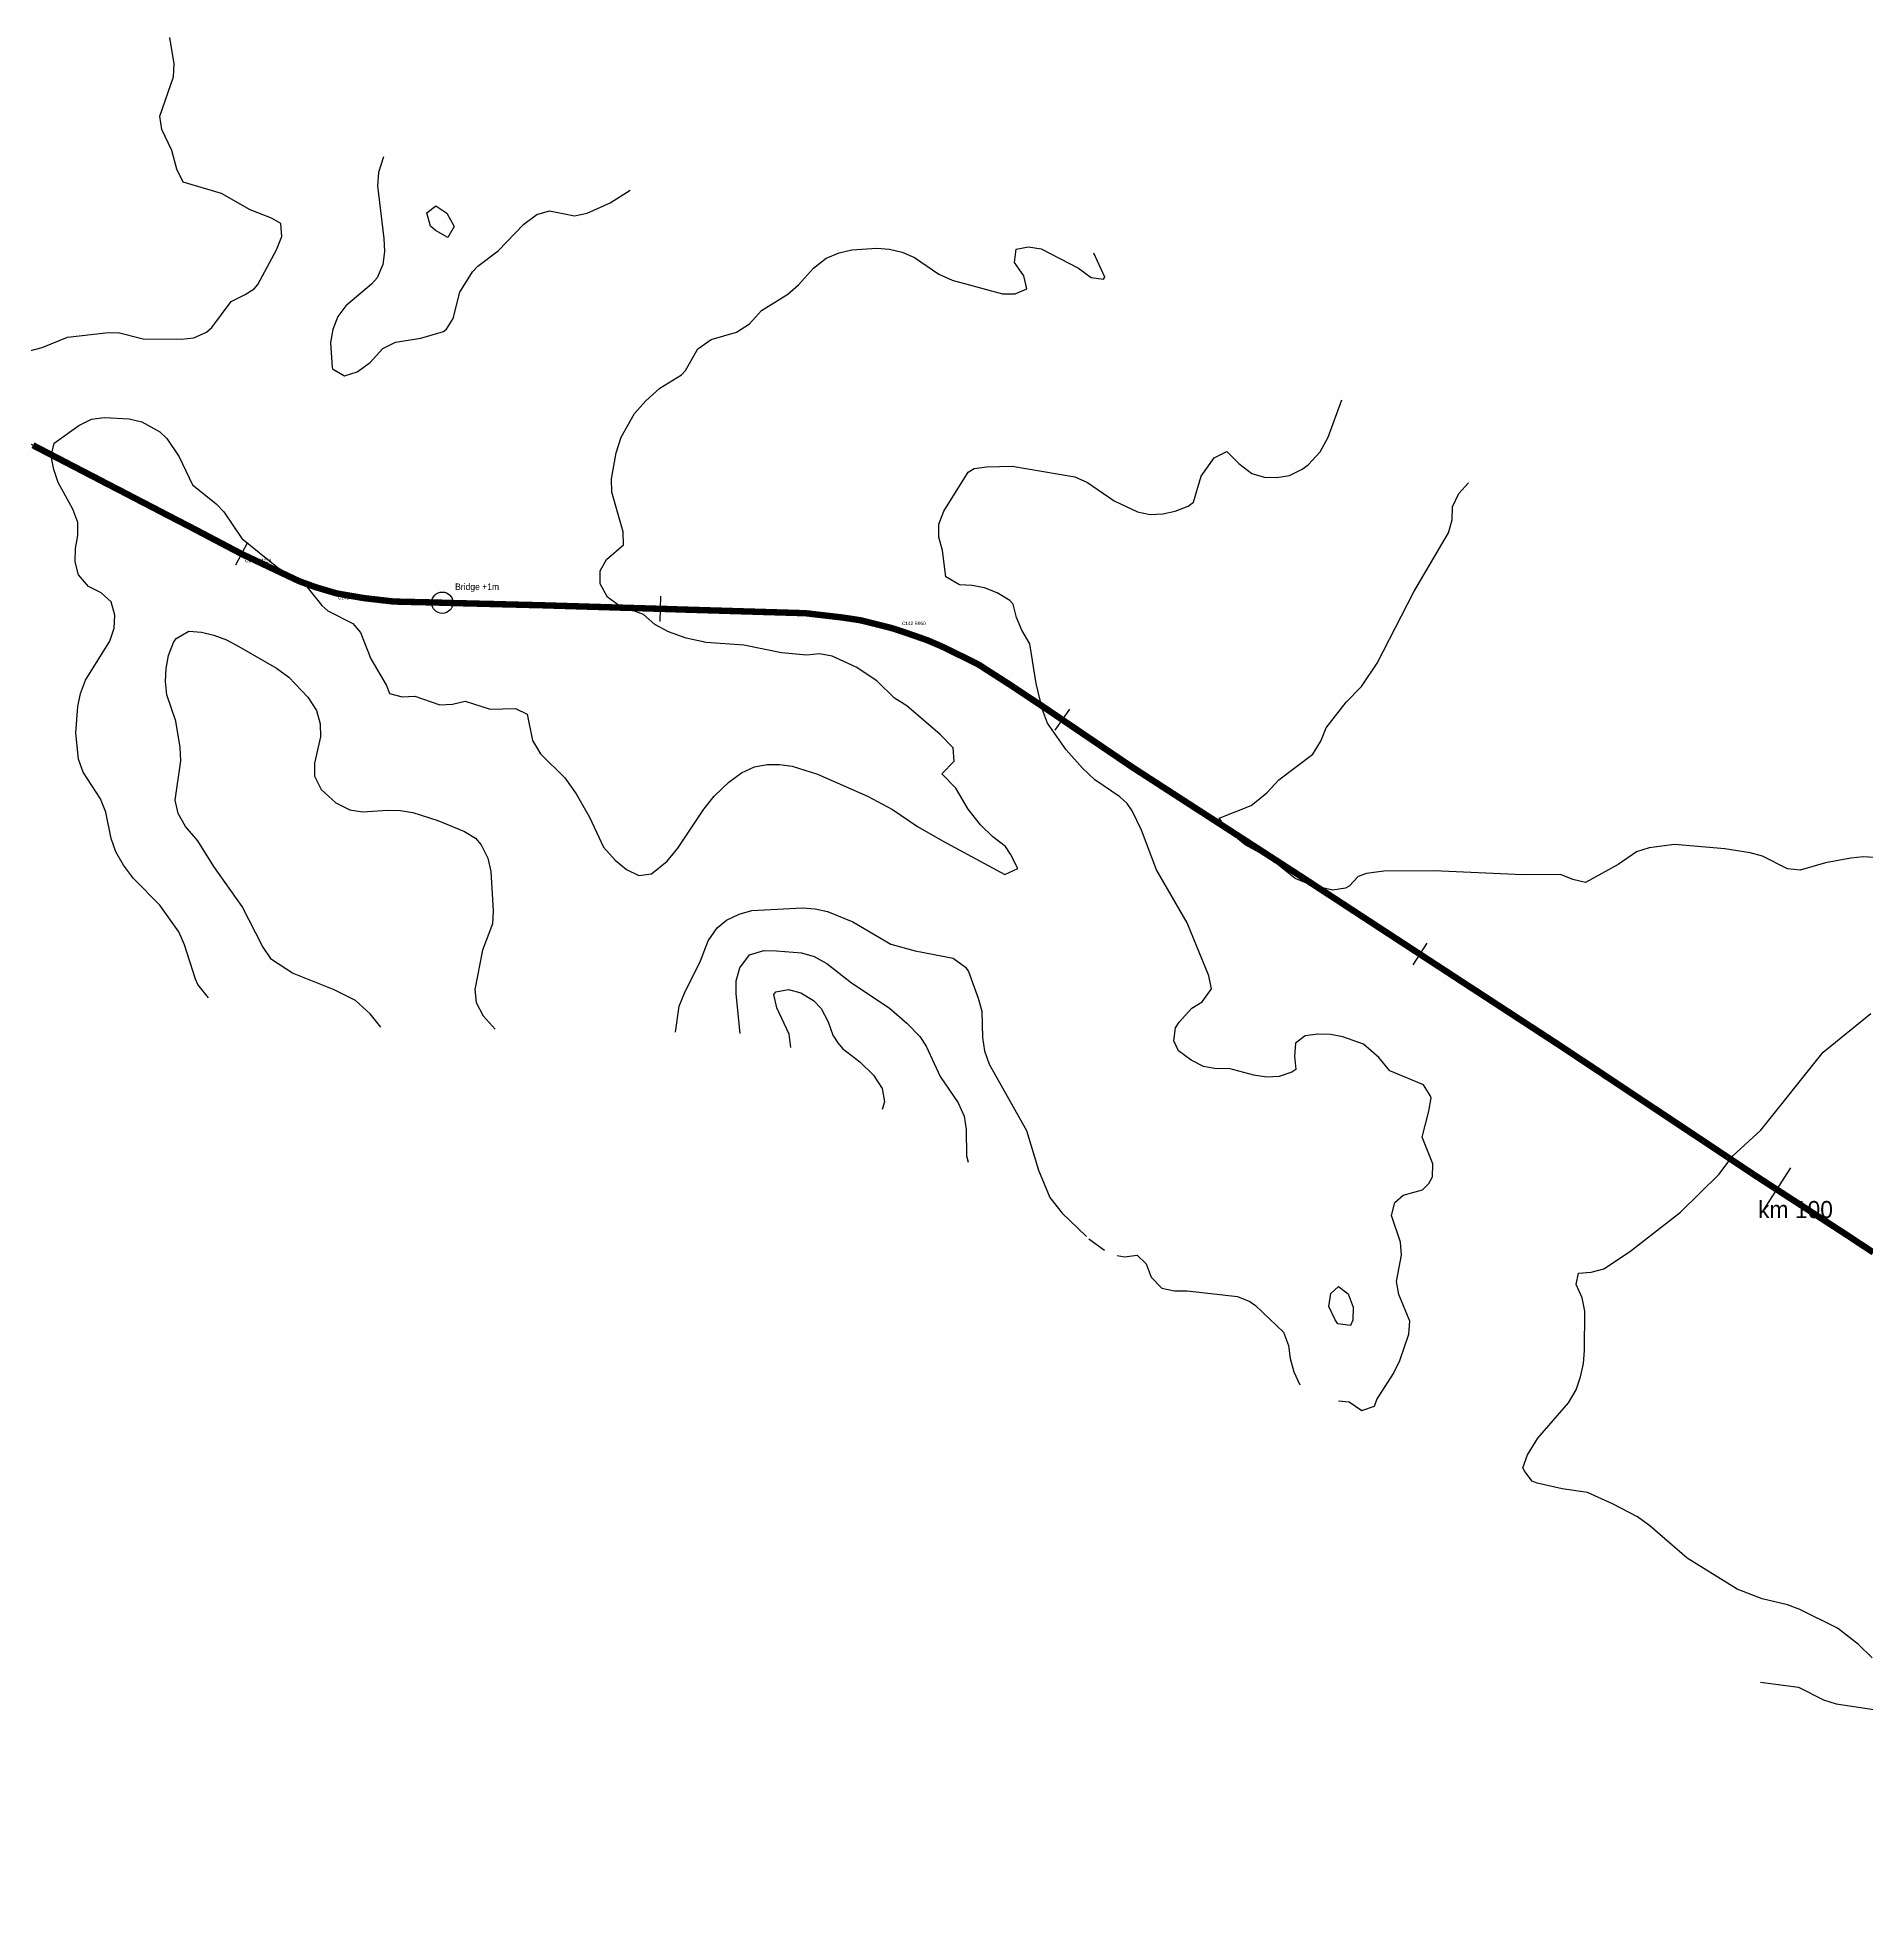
# Model space of a CAD drawing. Header units: metres. Extents: x 697254 to 930473, y 8023396 to 8227001.
# Drawn here: x 850401 to 854685, y 8074311 to 8078696 of the extents above; entities that cross this region are included whole.
import ezdxf

# ---------------------------------------------------------------- set-up
doc = ezdxf.new("R2010")
doc.units = ezdxf.units.M
for name, color, linetype in [('ALIGNMENT_FITTED', 4, 'Continuous'), ('CENTRELINE', 7, 'Continuous'), ('CHAINAGE', 7, 'Continuous'), ('CONTOUR_10M', 33, 'Continuous'), ('CONTOUR_INDEX_50M', 34, 'Continuous'), ('CURVE_LABELS', 4, 'Continuous'), ('GRADE_0-4', 3, 'Continuous'), ('GRADE_4-6', 2, 'Continuous'), ('PROFILE_FLAGS', 6, 'Continuous')]:
    doc.layers.add(name, color=color, linetype=linetype)

msp = doc.modelspace()

# ---------------------------------------------------------------- linework, layer by layer
at = {"layer": 'ALIGNMENT_FITTED'}
for p, q in [((850824.8, 8077516.2), (850174.5, 8077853.8)), ((850971.6, 8077443.5), (850962.6, 8077447.8)), ((852163, 8077349.9), (851251.8, 8077376.2)), ((857043.4, 8074311.4), (852657.2, 8077194.3))]:
    msp.add_line(p, q, dxfattribs=at)
for centre, radius, start, end in [((852773.1, 8081268.6), 4228.1, -117.4386, -115.3537), ((851272, 8078077.4), 701.5, -115.3537, -91.6523), ((852135.6, 8076400.7), 949.6, 56.6847, 88.3477)]:
    msp.add_arc(centre, radius, start, end, dxfattribs=at)
at = {"layer": 'CENTRELINE'}
msp.add_polyline3d([(854692.1, 8075857.5, 1219.2), (854683.8, 8075863, 1218.7), (854675.4, 8075868.5, 1218.2), (854667, 8075874, 1217.9), (854658.7, 8075879.5, 1217.8), (854650.3, 8075885.1, 1217.7), (854641.9, 8075890.6, 1217.5), (854633.6, 8075896.1, 1217.2), (854625.2, 8075901.5, 1217.1), (854616.8, 8075907, 1217.2), (854608.4, 8075912.4, 1217.5), (854600, 8075917.9, 1217.7), (854591.6, 8075923.3, 1217.3), (854583.2, 8075928.8, 1216.7), (854574.8, 8075934.2, 1216.2), (854566.4, 8075939.7, 1215.8), (854558, 8075945.1, 1215.7), (854549.6, 8075950.6, 1215.9), (854541.2, 8075956, 1215.5), (854532.8, 8075961.5, 1214.8), (854524.4, 8075966.9, 1214.2), (854516, 8075972.4, 1213.8), (854507.6, 8075977.8, 1213.5), (854499.2, 8075983.3, 1213.3), (854490.8, 8075988.7, 1213), (854482.4, 8075994.2, 1212.8), (854474, 8075999.6, 1212.6), (854465.6, 8076005.1, 1212.4), (854457.2, 8076010.5, 1212.3), (854448.8, 8076016, 1212.4), (854440.4, 8076021.4, 1212.5), (854432, 8076026.9, 1212.5), (854423.6, 8076032.3, 1212.2), (854415.3, 8076037.9, 1211.9), (854407, 8076043.4, 1211.8), (854398.6, 8076049, 1211.8), (854390.3, 8076054.5, 1211.1), (854382, 8076060, 1210.5), (854373.6, 8076065.6, 1209.9), (854365.3, 8076071.1, 1209.7), (854357, 8076076.7, 1209.6), (854348.6, 8076082.2, 1209.6), (854340.3, 8076087.8, 1209.6), (854332, 8076093.3, 1209.5), (854323.6, 8076098.9, 1209.4), (854315.3, 8076104.4, 1209.3), (854306.9, 8076110, 1209.2), (854298.6, 8076115.5, 1208.5), (854290.3, 8076121.1, 1208), (854281.9, 8076126.6, 1207.6), (854273.6, 8076132.1, 1207.4), (854265.3, 8076137.7, 1207.2), (854256.9, 8076143.2, 1207), (854248.6, 8076148.8, 1207), (854240.3, 8076154.3, 1206.9), (854231.9, 8076159.9, 1206.7), (854223.6, 8076165.4, 1206.3), (854215.3, 8076171, 1206.3), (854206.9, 8076176.5, 1206.2), (854198.6, 8076182.1, 1206.1), (854190.3, 8076187.6, 1205.8), (854181.9, 8076193.1, 1205.5), (854173.6, 8076198.7, 1205.2), (854165.2, 8076204.2, 1204.9), (854156.9, 8076209.8, 1205.3), (854148.6, 8076215.3, 1205.4), (854140.2, 8076220.9, 1205.3), (854131.9, 8076226.4, 1205.2), (854123.6, 8076232, 1205), (854115.2, 8076237.5, 1204.7), (854106.9, 8076243, 1204.6), (854098.5, 8076248.6, 1204.5), (854090.2, 8076254.1, 1204.3), (854081.9, 8076259.7, 1204), (854073.5, 8076265.2, 1203.7), (854065.2, 8076270.8, 1203.6), (854056.9, 8076276.3, 1203.7), (854048.5, 8076281.8, 1203.6), (854040.2, 8076287.4, 1203.3), (854031.9, 8076292.9, 1203.1), (854023.5, 8076298.5, 1203), (854015.2, 8076304, 1202.9), (854006.8, 8076309.6, 1202.7), (853998.5, 8076315.1, 1202.6), (853990.2, 8076320.6, 1202.4), (853981.8, 8076326.2, 1202.5), (853973.5, 8076331.7, 1202.5), (853965.2, 8076337.3, 1202.7), (853956.8, 8076342.7, 1203), (853948.4, 8076348.2, 1203.3), (853940, 8076353.7, 1203.6), (853931.6, 8076359.1, 1203.8), (853923.2, 8076364.6, 1203.9), (853914.8, 8076370.1, 1203.9), (853906.5, 8076375.6, 1203.8), (853898.1, 8076381, 1203.8), (853889.7, 8076386.5, 1203.8), (853881.3, 8076392, 1203.5), (853872.9, 8076397.4, 1203.4), (853864.5, 8076402.9, 1203.7), (853856.1, 8076408.4, 1204), (853847.8, 8076413.8, 1204.2), (853839.4, 8076419.3, 1204.2), (853831, 8076424.8, 1204.2), (853822.6, 8076430.2, 1204.2), (853814.2, 8076435.7, 1204.2), (853805.8, 8076441.2, 1204.6), (853797.4, 8076446.7, 1204.9), (853789.1, 8076452.1, 1205.1), (853780.7, 8076457.6, 1205.3), (853772.3, 8076463.1, 1205.6), (853763.9, 8076468.5, 1205.7), (853755.5, 8076474, 1205.6), (853747.1, 8076479.5, 1205.9), (853738.7, 8076484.9, 1206.3), (853730.4, 8076490.4, 1206.8), (853722, 8076495.9, 1206.8), (853713.6, 8076501.3, 1206.6), (853705.2, 8076506.8, 1206.5), (853696.8, 8076512.3, 1206.3), (853688.4, 8076517.8, 1206.4), (853680.1, 8076523.2, 1206.6), (853671.7, 8076528.7, 1206.9), (853663.3, 8076534.2, 1207.1), (853654.9, 8076539.6, 1207.3), (853646.5, 8076545.1, 1207.4), (853638.1, 8076550.6, 1207.5), (853629.7, 8076556.1, 1207.3), (853621.4, 8076561.5, 1207.1), (853613, 8076567, 1207.1), (853604.6, 8076572.5, 1207.2), (853596.2, 8076578, 1207.3), (853587.8, 8076583.4, 1207.4), (853579.5, 8076588.9, 1207.5), (853571.1, 8076594.4, 1207.6), (853562.7, 8076599.9, 1207.7), (853554.3, 8076605.4, 1207.8), (853545.9, 8076610.8, 1207.9), (853537.6, 8076616.3, 1208), (853529.2, 8076621.8, 1208.1), (853520.8, 8076627.3, 1208.3), (853512.4, 8076632.7, 1208.4), (853504, 8076638.2, 1208.3), (853495.7, 8076643.7, 1208.2), (853487.3, 8076649.2, 1208.2), (853478.9, 8076654.6, 1208.5), (853470.5, 8076660.1, 1208.8), (853462.1, 8076665.6, 1209.1), (853453.8, 8076671.1, 1209.4), (853445.4, 8076676.6, 1209.7), (853437, 8076682, 1210.1), (853428.6, 8076687.5, 1210.2), (853420.2, 8076693, 1210.1), (853411.9, 8076698.5, 1210), (853403.5, 8076703.9, 1209.9), (853395.1, 8076709.4, 1210), (853386.7, 8076714.9, 1210.1), (853378.3, 8076720.4, 1210.5), (853370, 8076725.8, 1210.8), (853361.6, 8076731.3, 1211), (853353.2, 8076736.8, 1211.1), (853344.8, 8076742.3, 1211), (853336.4, 8076747.7, 1210.7), (853328, 8076753.1, 1210.4), (853319.6, 8076758.6, 1210.1), (853311.2, 8076764, 1210.1), (853302.8, 8076769.5, 1210.1), (853294.4, 8076774.9, 1210.1), (853286, 8076780.3, 1210.2), (853277.6, 8076785.8, 1210.3), (853269.2, 8076791.2, 1210.3), (853260.8, 8076796.7, 1210.2), (853252.4, 8076802.1, 1210.4), (853243.9, 8076807.5, 1210.6), (853235.5, 8076813, 1210.8), (853227.1, 8076818.4, 1210.8), (853218.7, 8076823.8, 1210.7), (853210.3, 8076829.3, 1210.6), (853201.9, 8076834.7, 1210.3), (853193.5, 8076840.2, 1210.4), (853185.1, 8076845.6, 1210.5), (853176.7, 8076851, 1210.4), (853168.3, 8076856.5, 1210.3), (853159.9, 8076861.9, 1210.5), (853151.5, 8076867.4, 1210.9), (853143.1, 8076872.8, 1211.1), (853134.7, 8076878.2, 1210.7), (853126.3, 8076883.7, 1210.3), (853117.9, 8076889.1, 1209.8), (853109.5, 8076894.5, 1209.2), (853101.1, 8076900, 1208.7), (853092.6, 8076905.4, 1208.1), (853084.2, 8076910.9, 1207.6), (853075.8, 8076916.3, 1206.6), (853067.4, 8076921.7, 1205.6), (853059, 8076927.2, 1204.9), (853050.6, 8076932.6, 1204.4), (853042.2, 8076938.1, 1203.9), (853033.8, 8076943.5, 1203.6), (853025.4, 8076948.9, 1203.3), (853017, 8076954.4, 1203.2), (853008.6, 8076959.8, 1203), (853000.2, 8076965.2, 1202.9), (852991.8, 8076970.7, 1202.8), (852983.4, 8076976.1, 1202.7), (852975, 8076981.6, 1202.6), (852966.6, 8076987, 1202.4), (852958.2, 8076992.6, 1202.7), (852950, 8076998.2, 1203), (852941.7, 8077003.8, 1203.3), (852933.4, 8077009.4, 1203.5), (852925.1, 8077015, 1203.6), (852916.8, 8077020.7, 1203.7), (852908.5, 8077026.3, 1203.8), (852900.2, 8077031.9, 1203.4), (852892, 8077037.5, 1203), (852883.7, 8077043.1, 1202.6), (852875.4, 8077048.8, 1202.3), (852867.1, 8077054.4, 1202.2), (852858.8, 8077060, 1202.2), (852850.5, 8077065.6, 1202.1), (852842.3, 8077071.3, 1201.8), (852834, 8077076.9, 1201.6), (852825.7, 8077082.5, 1201.3), (852817.4, 8077088.1, 1201.1), (852809.1, 8077093.7, 1201.1), (852800.8, 8077099.4, 1201.2), (852792.6, 8077105, 1201.1), (852784.3, 8077110.6, 1201), (852776, 8077116.2, 1200.9), (852767.7, 8077121.9, 1200.9), (852759.4, 8077127.4, 1200.5), (852751, 8077133, 1200), (852742.7, 8077138.5, 1199.7), (852734.4, 8077144.1, 1199.5), (852726, 8077149.6, 1199.4), (852717.7, 8077155.1, 1199.3), (852709.4, 8077160.7, 1199.1), (852701, 8077166.2, 1198.8), (852692.7, 8077171.8, 1198.5), (852684.4, 8077177.3, 1198.2), (852676, 8077182.8, 1198.1), (852667.5, 8077188.2, 1197.9), (852659.1, 8077193.6, 1197.8), (852650.7, 8077199, 1197.7), (852642.3, 8077204.4, 1197.7), (852633.8, 8077209.8, 1197.9), (852625.4, 8077215.2, 1198.3), (852617, 8077220.6, 1198.4), (852608.6, 8077226.1, 1198), (852599.9, 8077231.1, 1197.5), (852591, 8077235.5, 1197.1), (852582, 8077239.9, 1196.7), (852573, 8077244.3, 1196.3), (852564, 8077248.7, 1195.8), (852555, 8077253.1, 1195.5), (852546, 8077257.6, 1195.7), (852537, 8077262, 1196), (852528, 8077266.4, 1196.3), (852519, 8077270.7, 1196.4), (852509.8, 8077274.7, 1196.7), (852500.6, 8077278.6, 1197.1), (852491.4, 8077282.6, 1197.1), (852482.2, 8077286.3, 1196.7), (852472.7, 8077289.6, 1196.3), (852463.3, 8077292.9, 1195.9), (852453.8, 8077296.2, 1195.7), (852444.3, 8077299.5, 1195.5), (852434.9, 8077302.8, 1195.5), (852425.4, 8077306, 1195.5), (852415.9, 8077309.1, 1195.5), (852406.3, 8077312.2, 1195.5), (852396.7, 8077315, 1195.3), (852387, 8077317.4, 1195.1), (852377.3, 8077319.8, 1195.2), (852367.6, 8077322.2, 1195.6), (852357.9, 8077324.7, 1195.9), (852348.2, 8077327.1, 1196), (852338.5, 8077329.5, 1196), (852328.7, 8077331.9, 1195.9), (852318.9, 8077333.5, 1195.6), (852309, 8077335, 1194.9), (852299.1, 8077336.5, 1194.3), (852289.2, 8077337.9, 1193.7), (852279.2, 8077339.3, 1193.4), (852269.3, 8077340.4, 1193), (852259.4, 8077341.6, 1192.8), (852249.4, 8077342.7, 1192.9), (852239.5, 8077343.9, 1192.9), (852229.5, 8077345, 1192.9), (852219.6, 8077346.2, 1192.6), (852209.6, 8077347.4, 1192.4), (852199.7, 8077348.5, 1192.3), (852189.7, 8077348.8, 1192.4), (852179.7, 8077349.1, 1192.5), (852169.7, 8077349.4, 1192.6), (852159.7, 8077349.7, 1192.6), (852149.6, 8077350, 1192.7), (852139.6, 8077350.3, 1192.7), (852129.6, 8077350.6, 1192.8), (852119.6, 8077350.9, 1192.9), (852109.6, 8077351.2, 1192.7), (852099.6, 8077351.5, 1192.4), (852089.6, 8077351.8, 1192.2), (852079.6, 8077352.1, 1192.3), (852069.6, 8077352.4, 1192.6), (852059.6, 8077352.7, 1192.9), (852049.6, 8077353, 1193.1), (852039.6, 8077353.3, 1193.4), (852029.6, 8077353.6, 1193.6), (852019.6, 8077353.9, 1193.8), (852009.6, 8077354.2, 1194.1), (851999.5, 8077354.5, 1194.3), (851989.5, 8077354.8, 1193.9), (851979.5, 8077355.1, 1193.4), (851969.5, 8077355.4, 1192.9), (851959.5, 8077355.7, 1192.5), (851949.5, 8077356, 1192.2), (851939.5, 8077356.3, 1191.8), (851929.5, 8077356.6, 1191.7), (851919.5, 8077356.9, 1191.7), (851909.5, 8077357.2, 1191.6), (851899.5, 8077357.5, 1191.8), (851889.5, 8077357.9, 1192), (851879.5, 8077358.2, 1192.2), (851869.5, 8077358.5, 1192), (851859.5, 8077358.8, 1191.9), (851849.4, 8077359.1, 1191.8), (851839.4, 8077359.4, 1191.2), (851829.4, 8077359.7, 1190.7), (851819.4, 8077360, 1190.3), (851809.4, 8077360.3, 1190.4), (851799.4, 8077360.6, 1190.5), (851789.4, 8077360.9, 1190.6), (851779.4, 8077361.2, 1190.3), (851769.4, 8077361.5, 1190.1), (851759.4, 8077361.8, 1189.8), (851749.4, 8077362.1, 1189.4), (851739.4, 8077362.4, 1189.1), (851729.4, 8077362.7, 1188.8), (851719.4, 8077363, 1188.6), (851709.4, 8077363.3, 1188.5), (851699.3, 8077363.6, 1188.2), (851689.3, 8077363.9, 1187.6), (851679.3, 8077364.2, 1187.1), (851669.3, 8077364.5, 1186.7), (851659.3, 8077364.8, 1186.6), (851649.3, 8077365.1, 1186.5), (851639.3, 8077365.4, 1186.4), (851629.3, 8077365.7, 1186.3), (851619.3, 8077366, 1186.2), (851609.3, 8077366.3, 1186.2), (851599.3, 8077366.6, 1186.3), (851589.3, 8077366.9, 1186.4), (851579.3, 8077367.2, 1186.3), (851569.3, 8077367.4, 1186), (851559.2, 8077367.7, 1185.7), (851549.2, 8077367.9, 1185.6), (851539.2, 8077368.2, 1185.7), (851529.2, 8077368.4, 1185.7), (851519.2, 8077368.7, 1185.8), (851509.2, 8077368.9, 1185.7), (851499.2, 8077369.2, 1185.7), (851489.2, 8077369.4, 1185.5), (851479.2, 8077369.7, 1185.2), (851469.2, 8077370, 1184.8), (851459.2, 8077370.2, 1184.5), (851449.2, 8077370.5, 1184.2), (851439.2, 8077370.7, 1183.9), (851429.1, 8077371, 1183.8), (851419.1, 8077371.2, 1183.8), (851409.1, 8077371.5, 1183.9), (851399.1, 8077371.7, 1184.1), (851389.1, 8077372, 1184), (851379.1, 8077372.2, 1184), (851369.1, 8077372.5, 1183.9), (851359.1, 8077372.8, 1183.9), (851349.1, 8077373.1, 1183.8), (851339.1, 8077373.4, 1183.8), (851329.1, 8077373.6, 1183.7), (851319.1, 8077373.9, 1183.7), (851309, 8077374.1, 1183.6), (851299, 8077374.3, 1184.3), (851289, 8077374.6, 1185.1), (851279, 8077374.8, 1185.5), (851269, 8077375, 1185.9), (851259, 8077375.3, 1186.3), (851249, 8077375.5, 1186), (851239, 8077375.8, 1185.7), (851229, 8077376.5, 1185.4), (851219.1, 8077377.7, 1185.7), (851209.1, 8077378.8, 1185.9), (851199.2, 8077380, 1186.1), (851189.2, 8077381.1, 1186.3), (851179.3, 8077382.3, 1186.4), (851169.3, 8077383.4, 1186.6), (851159.5, 8077384.9, 1187), (851149.6, 8077386.6, 1187.3), (851139.7, 8077388.3, 1187.5), (851129.8, 8077390, 1187.5), (851120, 8077391.7, 1187.5), (851110.1, 8077393.4, 1187.5), (851100.3, 8077395.3, 1187.6), (851090.7, 8077398.2, 1187.9), (851081.1, 8077401, 1188.3), (851071.5, 8077403.8, 1188.7), (851061.9, 8077406.7, 1189.1), (851052.3, 8077409.5, 1189.5), (851042.9, 8077412.9, 1189.7), (851033.5, 8077416.4, 1189.9), (851024.1, 8077419.8, 1190.1), (851014.7, 8077423.3, 1190.2), (851005.6, 8077427.4, 1190.1), (850996.5, 8077431.7, 1190.1), (850987.5, 8077436, 1190), (850978.4, 8077440.3, 1190), (850969.4, 8077444.6, 1189.9), (850960.4, 8077448.8, 1190), (850951.3, 8077453.1, 1190.1), (850942.3, 8077457.4, 1190.2), (850933.2, 8077461.7, 1190.2), (850924.2, 8077466, 1190.5), (850915.1, 8077470.3, 1190.7), (850906.1, 8077474.6, 1190.9), (850897, 8077478.8, 1191), (850888, 8077483.1, 1191), (850878.9, 8077487.4, 1190.7), (850870.1, 8077492.1, 1190.4), (850861.2, 8077496.7, 1190.6), (850852.4, 8077501.4, 1190.9), (850843.5, 8077506.1, 1191.2), (850834.6, 8077510.7, 1191.4), (850825.8, 8077515.4, 1191.5), (850816.9, 8077520.1, 1191.3), (850808.1, 8077524.7, 1191.1), (850799.2, 8077529.4, 1191.5), (850790.4, 8077534.1, 1191.9), (850781.5, 8077538.7, 1192.2), (850772.6, 8077543.3, 1192.3), (850763.7, 8077548, 1192), (850754.8, 8077552.6, 1191.9), (850745.9, 8077557.2, 1192.1), (850737.1, 8077561.8, 1192.4), (850728.2, 8077566.4, 1192.5), (850719.3, 8077571, 1192.7), (850710.4, 8077575.6, 1193), (850701.5, 8077580.2, 1193.3), (850692.6, 8077584.8, 1193.4), (850683.7, 8077589.5, 1193.5), (850674.9, 8077594.1, 1193.8), (850666, 8077598.7, 1194.1), (850657.1, 8077603.3, 1194.3), (850648.2, 8077607.9, 1194.5), (850639.3, 8077612.5, 1194.6), (850630.4, 8077617.1, 1194.8), (850621.5, 8077621.7, 1194.8), (850612.7, 8077626.4, 1195), (850603.8, 8077631, 1195.2), (850594.9, 8077635.6, 1195.4), (850586, 8077640.2, 1195.6), (850577.1, 8077644.8, 1195.5), (850568.2, 8077649.4, 1195.3), (850559.3, 8077654, 1194.9), (850550.5, 8077658.6, 1194.7), (850541.6, 8077663.3, 1194.5), (850532.7, 8077667.9, 1194.3), (850523.8, 8077672.5, 1194.1), (850514.9, 8077677.1, 1193.7), (850506, 8077681.7, 1193.2), (850497.2, 8077686.3, 1192.6), (850488.3, 8077690.9, 1192.3), (850479.4, 8077695.5, 1192), (850470.5, 8077700.1, 1191.7), (850461.6, 8077704.8, 1191.3), (850452.7, 8077709.4, 1191), (850443.8, 8077714, 1190.7), (850435, 8077718.6, 1190.4), (850426.1, 8077723.2, 1190), (850417.2, 8077727.8, 1189.7), (850408.3, 8077732.4, 1189.3), (850399.4, 8077737, 1188.9)], dxfattribs=at)
at = {"layer": 'CHAINAGE'}
for p, q in [((850892.9, 8077514), (850865, 8077460.9)), ((851860.4, 8077388.7), (851858.5, 8077328.8)), ((852817.7, 8077124.2), (852784, 8077074.5)), ((853654.5, 8076575.7), (853621.7, 8076525.5)), ((854506.7, 8076050), (854441.4, 8075949.3))]:
    msp.add_line(p, q, dxfattribs=at)
at = {"layer": 'CONTOUR_10M'}
for points, elevation in [([(850352.6, 8077954.9), (850412, 8077970.4), (850471.6, 8077994.4), (850560.4, 8078005.2), (850590, 8078005.6), (850648.9, 8077990.7), (850737.5, 8077990.3), (850767.1, 8077993.2), (850796.9, 8078006.8), (850809.3, 8078017.5), (850854.4, 8078078.3), (850887.1, 8078094.4), (850908.4, 8078108.2), (850917.1, 8078117.7), (850960.6, 8078199.6), (850973.5, 8078230.2), (850971, 8078261), (850949.3, 8078273.5), (850899.2, 8078293), (850832.1, 8078330.9), (850742.2, 8078357.3), (850727.5, 8078388.3), (850715.6, 8078431.6), (850692.1, 8078481.3), (850687.7, 8078512.1), (850719.4, 8078603.9), (850720.9, 8078634.7), (850711.3, 8078696.4)], 1180), ([(851211.7, 8078417.2), (851200, 8078380.2), (851197.1, 8078349.4), (851212.4, 8078226.1), (851214, 8078195.2), (851210, 8078164.5), (851196.6, 8078134), (851183.1, 8078118.9), (851123.2, 8078068.5), (851104.1, 8078043.2), (851092.7, 8078012.6), (851087.6, 8077982), (851091.1, 8077923.9), (851092.1, 8077920.3), (851120.3, 8077904.4), (851150.1, 8077913.7), (851180, 8077935.7), (851210.1, 8077968.3), (851239.9, 8077982.9), (851299.2, 8077992.3), (851352.3, 8078008.2), (851358.7, 8078013.2), (851374.5, 8078038.6), (851389.9, 8078099.9), (851420.1, 8078148.1), (851432.3, 8078160.7), (851480.1, 8078196.8), (851540.3, 8078259.4), (851570.2, 8078282), (851600, 8078290.4), (851658.9, 8078279.1), (851688.5, 8078285.3), (851742.3, 8078309.3), (851789.3, 8078339.2)], 1180), ([(851312.9, 8078285.9), (851334.1, 8078302.1), (851359.4, 8078285.1), (851376.6, 8078254), (851362.4, 8078228.3), (851333.1, 8078244.2), (851321.6, 8078255), (851312.9, 8078285.9)], 1180), ([(850801.7, 8076447.8), (850776.6, 8076479), (850770.9, 8076491.5), (850745, 8076571.9), (850732, 8076602.9), (850687.5, 8076665.2), (850626.2, 8076727.8), (850602.3, 8076759), (850584.7, 8076790.1), (850573.3, 8076821.1), (850561.4, 8076882.9), (850548.9, 8076913.9), (850508.2, 8076976.1), (850497.4, 8077007.1), (850490.8, 8077068.8), (850495.7, 8077130.3), (850501.8, 8077160.9), (850513.4, 8077191.5), (850570.2, 8077282.9), (850580.8, 8077313.5), (850582, 8077344.2), (850573.7, 8077375.2), (850549.9, 8077396.3), (850520.6, 8077411.4), (850497.4, 8077438), (850489.3, 8077469), (850490.2, 8077499.7), (850495.8, 8077530.4), (850495.5, 8077561.2), (850483.9, 8077592.2), (850449.5, 8077654.3), (850439, 8077685.3), (850433.5, 8077716.2), (850440, 8077746.8), (850497.6, 8077788.1), (850527.4, 8077803), (850557, 8077806.9), (850616.1, 8077803.6), (850645.5, 8077796.4), (850687.7, 8077773.4), (850704, 8077757.3), (850732.8, 8077714.5), (850764.1, 8077648.9), (850819.6, 8077604.7), (850837.5, 8077586.1), (850879.7, 8077523.8), (850964.8, 8077454.5), (851023.3, 8077420.9), (851066.8, 8077366.7), (851081.3, 8077354.3), (851139.9, 8077324.8), (851157.7, 8077303.5), (851181.4, 8077241.6), (851218.4, 8077179.4), (851225.8, 8077160.9), (851255.2, 8077152.9), (851284.8, 8077154.1), (851343.5, 8077134), (851373.1, 8077135.9), (851402.8, 8077142.9), (851461.6, 8077123.7), (851520.8, 8077125.7), (851547.7, 8077112.1), (851560.1, 8077050.4), (851579.2, 8077019.2), (851636.2, 8076963.3), (851662.6, 8076925.5), (851693.7, 8076870.9), (851726.9, 8076801.2), (851753.8, 8076770), (851780.3, 8076748.9), (851809.6, 8076734.6), (851839.2, 8076738.6), (851875.6, 8076767.9), (851900.8, 8076798.2), (851961.9, 8076889.5), (851985.8, 8076919.9), (852020.3, 8076952.8), (852050.2, 8076975.1), (852080, 8076988.8), (852109.7, 8076994.6), (852139.2, 8076994.7), (852168.7, 8076990.3), (852227.5, 8076971.9), (852344.9, 8076920), (852403.4, 8076889.3), (852461.9, 8076848.9), (852520.4, 8076815.5), (852666.8, 8076736.7), (852696.6, 8076751), (852680.1, 8076784.7), (852668, 8076802.4), (852638.8, 8076824.9), (852609.7, 8076852.9), (852580.8, 8076889.4), (852552.1, 8076938.7), (852519, 8076972.2), (852547.9, 8077002.5), (852545.9, 8077033.3), (852515, 8077064.6), (852437.2, 8077131.9), (852408, 8077149.9), (852367, 8077190.3), (852318.3, 8077222), (852261.8, 8077248), (852232.4, 8077253.4), (852202.8, 8077250.4), (852143.7, 8077256), (852055.4, 8077274), (851966.8, 8077279.6), (851920.5, 8077290.4), (851878.6, 8077305.3), (851846.8, 8077322.4), (851820.1, 8077345.6), (851761.4, 8077367.3), (851736.1, 8077385.9), (851718.8, 8077417), (851718.8, 8077447.8), (851733.7, 8077474.2), (851773.6, 8077508.4), (851773, 8077539.2), (851746.1, 8077632), (851745.2, 8077662.8), (851756.4, 8077724.2), (851768.2, 8077760.7), (851799.5, 8077815.8), (851825.6, 8077846.1), (851858.8, 8077875), (851909.5, 8077906.2), (851918.7, 8077916.4), (851947.5, 8077967.1), (851979, 8077989), (852038.5, 8078006.2), (852068.4, 8078026.1), (852096.9, 8078056.9), (852158.2, 8078095.4), (852183.5, 8078117), (852218.4, 8078156.4), (852248.4, 8078179.4), (852278.2, 8078192.5), (852307.9, 8078199.5), (852367, 8078203), (852396.6, 8078200.7), (852426, 8078193.8), (852455.3, 8078180.9), (852512.3, 8078142.1), (852543.1, 8078128.3), (852660.8, 8078096), (852690.4, 8078096.5), (852717.7, 8078107.7), (852710.8, 8078138.6), (852689.4, 8078169.8), (852692.8, 8078200.5), (852721.8, 8078206.6), (852751.3, 8078201.9), (852839.2, 8078156.1), (852868.4, 8078134.6), (852897.9, 8078130.8), (852900.4, 8078135.4), (852875.1, 8078191.3)], 1190), ([(854736.7, 8076774.4), (854677.6, 8076777.9), (854648, 8076774.8), (854588.7, 8076764.3), (854529.3, 8076747), (854499.8, 8076750.2), (854441.2, 8076779.9), (854411.7, 8076787.3), (854352.8, 8076797.3), (854234.7, 8076807.1), (854175.5, 8076799), (854145.8, 8076790.1), (854102.7, 8076760.1), (854026.2, 8076717.9), (853996.8, 8076725.1), (853967.5, 8076736.6), (853878.8, 8076736), (853672, 8076745.6), (853553.8, 8076744.7), (853513.5, 8076739.5), (853494.4, 8076732.3), (853473, 8076709.4), (853464.4, 8076705), (853434.7, 8076700), (853386.5, 8076710.9), (853346.5, 8076727.3), (853288.2, 8076774), (853229.4, 8076806), (853191.1, 8076837.5), (853168.2, 8076868.6), (853243.3, 8076898.1), (853280.4, 8076928.3), (853308.6, 8076958.6), (853387.7, 8077018.7), (853406.8, 8077049.2), (853419, 8077079.8), (853465.6, 8077140.5), (853502.1, 8077176.9), (853538.6, 8077231.6), (853624.2, 8077398.2), (853705.6, 8077536.5), (853714.4, 8077567.2), (853714.6, 8077597.9), (853729.4, 8077628.5), (853752.1, 8077653.5)], 1210), ([(852047.1, 8076364.7), (852037.1, 8076457.3), (852037.6, 8076488), (852046, 8076518.7), (852068.9, 8076549.1), (852102.1, 8076558.7), (852131.7, 8076558), (852190.7, 8076553.6), (852220.1, 8076544.9), (852249.4, 8076528.4), (852307.7, 8076483.1), (852395.4, 8076424.9), (852437.3, 8076388.8), (852467.1, 8076357.5), (852482.5, 8076335.3), (852514.9, 8076264.3), (852557.4, 8076202), (852571.2, 8076171), (852575.9, 8076140.1), (852577, 8076078.5), (852580.9, 8076063.5)], 1210), ([(852165.6, 8076331.9), (852161.5, 8076362.8), (852132.9, 8076424.8), (852125.9, 8076455.7), (852130, 8076461.8), (852159.7, 8076467.6), (852189.1, 8076459.8), (852218.4, 8076441.6), (852236.1, 8076423), (852252.5, 8076392), (852263.6, 8076361), (852275.8, 8076342.8), (852286.7, 8076329.8), (852327.3, 8076298.3), (852358.9, 8076267), (852379.4, 8076235.9), (852384.4, 8076205), (852379.1, 8076187)], 1220), ([(854697.5, 8074902.8), (854665.9, 8074934.1), (854616.6, 8074972.1), (854528.7, 8075016.2), (854499.3, 8075026.9), (854440.5, 8075041), (854381.7, 8075064), (854264.8, 8075136.2), (854177.4, 8075211.8), (854148.2, 8075233.3), (854089.6, 8075263.4), (854031, 8075290.4), (853972, 8075298.5), (853913.1, 8075311.8), (853901.5, 8075316.8), (853884.1, 8075339.2), (853880, 8075347.9), (853890.3, 8075378.6), (853915, 8075417.4), (853986.5, 8075500), (854004.8, 8075530.5), (854014.6, 8075561.1), (854021.4, 8075591.8), (854024, 8075622.5), (854024.7, 8075714.8), (854018.7, 8075745.7), (854004.3, 8075776.7), (854010.4, 8075803.4), (854040, 8075805.7), (854069.6, 8075813.3), (854129.5, 8075853.7), (854249.3, 8075946.1), (854339.5, 8076034.9), (854371.3, 8076078.2), (854437, 8076138.6), (854583.4, 8076320.8), (854694.7, 8076411.2)], 1210), ([(854436.6, 8074846.3), (854525.5, 8074834.1), (854584.1, 8074804.3), (854613.5, 8074795.5), (854702, 8074781.7)], 1210)]:
    msp.add_lwpolyline(points, dxfattribs=dict(at, elevation=elevation))
at = {"layer": 'CONTOUR_INDEX_50M', "elevation": 1200}
for points in [[(853447.8, 8075505), (853473.1, 8075502.6), (853502.3, 8075482.1), (853532, 8075491.8), (853537.6, 8075507.8), (853577.1, 8075568.7), (853591.9, 8075599.2), (853612.6, 8075660.4), (853615.4, 8075691.2), (853588.9, 8075753.2), (853583.6, 8075784.1), (853595.8, 8075845.4), (853593.4, 8075876.2), (853572.1, 8075938.2), (853579.6, 8075968.8), (853599.7, 8075986), (853644.7, 8075998.5), (853659.3, 8076013.2), (853668.1, 8076028.8), (853669.2, 8076059.6), (853644.3, 8076121.6), (853659.6, 8076182.9), (853665.2, 8076213.6), (853662.9, 8076219.8), (853646.7, 8076244.7), (853568, 8076276.8), (853542.1, 8076308.1), (853506.6, 8076339.5), (853458.3, 8076356.5), (853428.9, 8076361.9), (853399.3, 8076363.3), (853369.7, 8076359), (853347.5, 8076342.2), (853345.1, 8076311.5), (853348.3, 8076280.7), (853338.7, 8076273.8), (853308.9, 8076263.9), (853279.4, 8076262), (853249.9, 8076266.8), (853191, 8076282.6), (853161.5, 8076282.1), (853132, 8076287.3), (853102.7, 8076302), (853073.5, 8076323.9), (853062.4, 8076347.2), (853066.6, 8076377.9), (853074.7, 8076390.9), (853104.8, 8076424), (853128.4, 8076438.4), (853150.5, 8076468.8), (853144.4, 8076499.7), (853093.4, 8076623.7), (853021.9, 8076748), (852986.8, 8076841), (852965, 8076885.8), (852952.9, 8076903.2), (852936, 8076918.7), (852877.6, 8076958.6), (852848.5, 8076985.9), (852810, 8077028.8), (852766.6, 8077091.1), (852754.7, 8077122.1), (852740.1, 8077183.9), (852725.3, 8077276.5), (852706.3, 8077308.8), (852694.1, 8077338.6), (852685.9, 8077369.5), (852677.9, 8077378.3), (852648.7, 8077396.3), (852619.3, 8077407.6), (852589.9, 8077413.4), (852560.3, 8077415.1), (852528, 8077433.8), (852520.7, 8077495.5), (852511.9, 8077526.4), (852511.6, 8077557.2), (852524, 8077587.8), (852581, 8077679.1), (852594.6, 8077687.1), (852624.2, 8077690.9), (852683.4, 8077692.9), (852830.8, 8077668), (852860.1, 8077654.7), (852922.8, 8077611.7), (852977.1, 8077585.5), (853006.6, 8077580), (853036.2, 8077581.5), (853065.8, 8077587.5), (853095.6, 8077599), (853108.6, 8077608.5), (853126.4, 8077669.7), (853156.7, 8077712), (853186.5, 8077727.2), (853214.7, 8077699), (853244.7, 8077675.4), (853274.2, 8077667.4), (853303.7, 8077666.6), (853333.3, 8077671.1), (853363.2, 8077686.1), (853376.8, 8077696.2), (853405, 8077726.4), (853423.6, 8077760.3), (853455.6, 8077847.7)], [(851205.1, 8076379.3), (851180.5, 8076410.5), (851145.9, 8076441.9), (851095.6, 8076466.8), (850998.1, 8076506), (850949, 8076537.6), (850927.7, 8076568.8), (850880.8, 8076661.9), (850814.2, 8076755.4), (850776.4, 8076815.9), (850747.4, 8076849.1), (850730.5, 8076880), (850723.9, 8076910.9), (850736.5, 8077003), (850735.2, 8077033.8), (850725.4, 8077095.5), (850703.8, 8077157.5), (850700.9, 8077188.3), (850702.2, 8077219), (850707.6, 8077249.7), (850719.7, 8077280.3), (850725.5, 8077289.5), (850755.3, 8077306.1), (850784.8, 8077304.3), (850814.3, 8077297.3), (850843.6, 8077286), (850872.9, 8077270.3), (850960.7, 8077220.1), (850989.9, 8077198.5), (851034.4, 8077151.8), (851054.8, 8077120.6), (851063, 8077089.7), (851063.6, 8077058.9), (851050.1, 8076997.6), (851050.1, 8076966.8), (851065.2, 8076935.8), (851099.9, 8076904.4), (851132.4, 8076888.3), (851161.9, 8076883.8), (851221.1, 8076887.8), (851250.6, 8076887), (851280.1, 8076882.1), (851338.9, 8076863.3), (851401.5, 8076837.6), (851426.8, 8076821.8), (851440.5, 8076806.2), (851455.9, 8076775.1), (851462.6, 8076744.2), (851468.4, 8076651.8), (851466.3, 8076621), (851443.6, 8076559.9), (851425.2, 8076467.8), (851428.3, 8076437), (851444.5, 8076405.9), (851473, 8076374.7)], [(851895.3, 8076367.4), (851904, 8076428.8), (851916, 8076459.4), (851953.9, 8076534.6), (851971.7, 8076581.5), (851992.8, 8076611.9), (852014.7, 8076630.1), (852044.5, 8076644.3), (852074.2, 8076652.9), (852192.5, 8076658.4), (852222.1, 8076656.3), (852251.5, 8076650), (852310.2, 8076626.4), (852399.9, 8076574.1), (852456.8, 8076558.1), (852545.9, 8076540.8), (852574.4, 8076520.1), (852581.8, 8076509.4), (852604.4, 8076447.5), (852612.4, 8076416.5), (852614, 8076354.9), (852618.9, 8076324.1), (852629.8, 8076293.1), (852716.9, 8076137.7), (852745.5, 8076044.8), (852772, 8075980.7), (852800.9, 8075943.9), (852857.7, 8075889)], [(852863.6, 8075884.1), (852900, 8075857.5)], [(852929.4, 8075844.5), (852946.9, 8075841.6), (852976.6, 8075845.7), (852997.5, 8075825), (853009.4, 8075794), (853034.3, 8075768.6), (853063.8, 8075762.3), (853093.3, 8075762), (853211.3, 8075748.9), (853240.7, 8075736.9), (853253.2, 8075728.2), (853319.4, 8075665.5), (853330.8, 8075634.5), (853334.5, 8075603.7), (853343.5, 8075572.7), (853357.6, 8075541.7)], [(853430.1, 8075755.9), (853448.2, 8075772.5), (853470.4, 8075755.2), (853482.7, 8075724.2), (853481.6, 8075693.5), (853476.2, 8075680.9), (853446.7, 8075684.6), (853440.4, 8075694.2), (853425.4, 8075725.2), (853430.1, 8075755.9)]]:
    msp.add_lwpolyline(points, dxfattribs=at)
at = {"layer": 'GRADE_0-4', "const_width": 15}
for points in [[(853042.2, 8076938.1), (853033.8, 8076943.5), (853025.4, 8076948.9), (853017, 8076954.4), (853008.6, 8076959.8), (853000.2, 8076965.2), (852991.8, 8076970.7), (852983.4, 8076976.1), (852975, 8076981.6), (852966.6, 8076987), (852958.2, 8076992.6), (852950, 8076998.2), (852941.7, 8077003.8), (852933.4, 8077009.4), (852925.1, 8077015), (852916.8, 8077020.7), (852908.5, 8077026.3), (852900.2, 8077031.9), (852892, 8077037.5), (852883.7, 8077043.1), (852875.4, 8077048.8), (852867.1, 8077054.4), (852858.8, 8077060), (852850.5, 8077065.6), (852842.3, 8077071.3), (852834, 8077076.9), (852825.7, 8077082.5), (852817.4, 8077088.1), (852809.1, 8077093.7), (852800.8, 8077099.4), (852792.6, 8077105), (852784.3, 8077110.6), (852776, 8077116.2), (852767.7, 8077121.9), (852759.4, 8077127.4), (852751, 8077133), (852742.7, 8077138.5), (852734.4, 8077144.1), (852726, 8077149.6), (852717.7, 8077155.1), (852709.4, 8077160.7), (852701, 8077166.2), (852692.7, 8077171.8), (852684.4, 8077177.3), (852676, 8077182.8), (852667.5, 8077188.2), (852659.1, 8077193.6), (852650.7, 8077199), (852642.3, 8077204.4), (852633.8, 8077209.8), (852625.4, 8077215.2), (852617, 8077220.6), (852608.6, 8077226.1), (852599.9, 8077231.1), (852591, 8077235.5), (852582, 8077239.9), (852573, 8077244.3), (852564, 8077248.7), (852555, 8077253.1), (852546, 8077257.6), (852537, 8077262), (852528, 8077266.4), (852519, 8077270.7), (852509.8, 8077274.7), (852500.6, 8077278.6), (852491.4, 8077282.6), (852482.2, 8077286.3), (852472.7, 8077289.6), (852463.3, 8077292.9), (852453.8, 8077296.2), (852444.3, 8077299.5), (852434.9, 8077302.8), (852425.4, 8077306), (852415.9, 8077309.1), (852406.3, 8077312.2), (852396.7, 8077315), (852387, 8077317.4), (852377.3, 8077319.8), (852367.6, 8077322.2), (852357.9, 8077324.7), (852348.2, 8077327.1), (852338.5, 8077329.5), (852328.7, 8077331.9), (852318.9, 8077333.5), (852309, 8077335), (852299.1, 8077336.5), (852289.2, 8077337.9), (852279.2, 8077339.3), (852269.3, 8077340.4), (852259.4, 8077341.6), (852249.4, 8077342.7), (852239.5, 8077343.9), (852229.5, 8077345), (852219.6, 8077346.2), (852209.6, 8077347.4), (852199.7, 8077348.5), (852189.7, 8077348.8), (852179.7, 8077349.1), (852169.7, 8077349.4), (852159.7, 8077349.7), (852149.6, 8077350), (852139.6, 8077350.3), (852129.6, 8077350.6), (852119.6, 8077350.9), (852109.6, 8077351.2), (852099.6, 8077351.5), (852089.6, 8077351.8), (852079.6, 8077352.1), (852069.6, 8077352.4), (852059.6, 8077352.7), (852049.6, 8077353), (852039.6, 8077353.3), (852029.6, 8077353.6), (852019.6, 8077353.9), (852009.6, 8077354.2), (851999.5, 8077354.5), (851989.5, 8077354.8), (851979.5, 8077355.1), (851969.5, 8077355.4), (851959.5, 8077355.7), (851949.5, 8077356), (851939.5, 8077356.3), (851929.5, 8077356.6), (851919.5, 8077356.9), (851909.5, 8077357.2), (851899.5, 8077357.5), (851889.5, 8077357.9), (851879.5, 8077358.2), (851869.5, 8077358.5), (851859.5, 8077358.8), (851849.4, 8077359.1), (851839.4, 8077359.4), (851829.4, 8077359.7), (851819.4, 8077360), (851809.4, 8077360.3), (851799.4, 8077360.6), (851789.4, 8077360.9), (851779.4, 8077361.2), (851769.4, 8077361.5), (851759.4, 8077361.8), (851749.4, 8077362.1), (851739.4, 8077362.4), (851729.4, 8077362.7), (851719.4, 8077363), (851709.4, 8077363.3), (851699.3, 8077363.6), (851689.3, 8077363.9), (851679.3, 8077364.2), (851669.3, 8077364.5), (851659.3, 8077364.8), (851649.3, 8077365.1), (851639.3, 8077365.4), (851629.3, 8077365.7), (851619.3, 8077366), (851609.3, 8077366.3), (851599.3, 8077366.6), (851589.3, 8077366.9), (851579.3, 8077367.2), (851569.3, 8077367.4), (851559.2, 8077367.7), (851549.2, 8077367.9), (851539.2, 8077368.2), (851529.2, 8077368.4), (851519.2, 8077368.7), (851509.2, 8077368.9), (851499.2, 8077369.2), (851489.2, 8077369.4), (851479.2, 8077369.7), (851469.2, 8077370), (851459.2, 8077370.2), (851449.2, 8077370.5), (851439.2, 8077370.7), (851429.1, 8077371), (851419.1, 8077371.2), (851409.1, 8077371.5), (851399.1, 8077371.7), (851389.1, 8077372), (851379.1, 8077372.2), (851369.1, 8077372.5), (851359.1, 8077372.8), (851349.1, 8077373.1), (851339.1, 8077373.4), (851329.1, 8077373.6), (851319.1, 8077373.9), (851309, 8077374.1), (851299, 8077374.3), (851289, 8077374.6), (851279, 8077374.8), (851269, 8077375), (851259, 8077375.3), (851249, 8077375.5), (851239, 8077375.8), (851229, 8077376.5), (851219.1, 8077377.7), (851209.1, 8077378.8), (851199.2, 8077380), (851189.2, 8077381.1), (851179.3, 8077382.3), (851169.3, 8077383.4), (851159.5, 8077384.9), (851149.6, 8077386.6), (851139.7, 8077388.3), (851129.8, 8077390), (851120, 8077391.7), (851110.1, 8077393.4), (851100.3, 8077395.3), (851090.7, 8077398.2), (851081.1, 8077401), (851071.5, 8077403.8), (851061.9, 8077406.7), (851052.3, 8077409.5), (851042.9, 8077412.9), (851033.5, 8077416.4), (851024.1, 8077419.8), (851014.7, 8077423.3), (851005.6, 8077427.4), (850996.5, 8077431.7), (850987.5, 8077436), (850978.4, 8077440.3), (850969.4, 8077444.6), (850960.4, 8077448.8), (850951.3, 8077453.1), (850942.3, 8077457.4), (850933.2, 8077461.7), (850924.2, 8077466), (850915.1, 8077470.3), (850906.1, 8077474.6), (850897, 8077478.8), (850888, 8077483.1), (850878.9, 8077487.4), (850870.1, 8077492.1), (850861.2, 8077496.7), (850852.4, 8077501.4), (850843.5, 8077506.1), (850834.6, 8077510.7), (850825.8, 8077515.4), (850816.9, 8077520.1), (850808.1, 8077524.7), (850799.2, 8077529.4), (850790.4, 8077534.1), (850781.5, 8077538.7), (850772.6, 8077543.3), (850763.7, 8077548), (850754.8, 8077552.6), (850745.9, 8077557.2), (850737.1, 8077561.8), (850728.2, 8077566.4), (850719.3, 8077571), (850710.4, 8077575.6), (850701.5, 8077580.2), (850692.6, 8077584.8), (850683.7, 8077589.5), (850674.9, 8077594.1), (850666, 8077598.7), (850657.1, 8077603.3), (850648.2, 8077607.9), (850639.3, 8077612.5), (850630.4, 8077617.1), (850621.5, 8077621.7), (850612.7, 8077626.4), (850603.8, 8077631), (850594.9, 8077635.6), (850586, 8077640.2), (850577.1, 8077644.8), (850568.2, 8077649.4), (850559.3, 8077654), (850550.5, 8077658.6), (850541.6, 8077663.3), (850532.7, 8077667.9), (850523.8, 8077672.5), (850514.9, 8077677.1), (850506, 8077681.7), (850497.2, 8077686.3), (850488.3, 8077690.9), (850479.4, 8077695.5), (850470.5, 8077700.1), (850461.6, 8077704.8), (850452.7, 8077709.4), (850443.8, 8077714), (850435, 8077718.6), (850426.1, 8077723.2), (850417.2, 8077727.8), (850408.3, 8077732.4), (850399.4, 8077737), (850390.5, 8077741.7)], [(854700.5, 8075852), (854692.1, 8075857.5), (854683.8, 8075863), (854675.4, 8075868.5), (854667, 8075874), (854658.7, 8075879.5), (854650.3, 8075885.1), (854641.9, 8075890.6), (854633.6, 8075896.1), (854625.2, 8075901.5), (854616.8, 8075907), (854608.4, 8075912.4), (854600, 8075917.9), (854591.6, 8075923.3), (854583.2, 8075928.8), (854574.8, 8075934.2), (854566.4, 8075939.7), (854558, 8075945.1), (854549.6, 8075950.6), (854541.2, 8075956), (854532.8, 8075961.5), (854524.4, 8075966.9), (854516, 8075972.4), (854507.6, 8075977.8), (854499.2, 8075983.3), (854490.8, 8075988.7), (854482.4, 8075994.2), (854474, 8075999.6), (854465.6, 8076005.1), (854457.2, 8076010.5), (854448.8, 8076016), (854440.4, 8076021.4), (854432, 8076026.9), (854423.6, 8076032.3), (854415.3, 8076037.9), (854407, 8076043.4), (854398.6, 8076049), (854390.3, 8076054.5), (854382, 8076060), (854373.6, 8076065.6), (854365.3, 8076071.1), (854357, 8076076.7), (854348.6, 8076082.2), (854340.3, 8076087.8), (854332, 8076093.3), (854323.6, 8076098.9), (854315.3, 8076104.4), (854306.9, 8076110), (854298.6, 8076115.5), (854290.3, 8076121.1), (854281.9, 8076126.6), (854273.6, 8076132.1), (854265.3, 8076137.7), (854256.9, 8076143.2), (854248.6, 8076148.8), (854240.3, 8076154.3), (854231.9, 8076159.9), (854223.6, 8076165.4), (854215.3, 8076171), (854206.9, 8076176.5), (854198.6, 8076182.1), (854190.3, 8076187.6), (854181.9, 8076193.1), (854173.6, 8076198.7), (854165.2, 8076204.2), (854156.9, 8076209.8), (854148.6, 8076215.3), (854140.2, 8076220.9), (854131.9, 8076226.4), (854123.6, 8076232), (854115.2, 8076237.5), (854106.9, 8076243), (854098.5, 8076248.6), (854090.2, 8076254.1), (854081.9, 8076259.7), (854073.5, 8076265.2), (854065.2, 8076270.8), (854056.9, 8076276.3), (854048.5, 8076281.8), (854040.2, 8076287.4), (854031.9, 8076292.9), (854023.5, 8076298.5), (854015.2, 8076304), (854006.8, 8076309.6), (853998.5, 8076315.1), (853990.2, 8076320.6), (853981.8, 8076326.2), (853973.5, 8076331.7), (853965.2, 8076337.3), (853956.8, 8076342.7), (853948.4, 8076348.2), (853940, 8076353.7), (853931.6, 8076359.1), (853923.2, 8076364.6), (853914.8, 8076370.1), (853906.5, 8076375.6), (853898.1, 8076381), (853889.7, 8076386.5), (853881.3, 8076392), (853872.9, 8076397.4), (853864.5, 8076402.9), (853856.1, 8076408.4), (853847.8, 8076413.8), (853839.4, 8076419.3), (853831, 8076424.8), (853822.6, 8076430.2), (853814.2, 8076435.7), (853805.8, 8076441.2), (853797.4, 8076446.7), (853789.1, 8076452.1), (853780.7, 8076457.6), (853772.3, 8076463.1), (853763.9, 8076468.5), (853755.5, 8076474), (853747.1, 8076479.5), (853738.7, 8076484.9), (853730.4, 8076490.4), (853722, 8076495.9), (853713.6, 8076501.3), (853705.2, 8076506.8), (853696.8, 8076512.3), (853688.4, 8076517.8), (853680.1, 8076523.2), (853671.7, 8076528.7), (853663.3, 8076534.2), (853654.9, 8076539.6), (853646.5, 8076545.1), (853638.1, 8076550.6), (853629.7, 8076556.1), (853621.4, 8076561.5), (853613, 8076567), (853604.6, 8076572.5), (853596.2, 8076578), (853587.8, 8076583.4), (853579.5, 8076588.9), (853571.1, 8076594.4), (853562.7, 8076599.9), (853554.3, 8076605.4), (853545.9, 8076610.8), (853537.6, 8076616.3), (853529.2, 8076621.8), (853520.8, 8076627.3), (853512.4, 8076632.7), (853504, 8076638.2), (853495.7, 8076643.7), (853487.3, 8076649.2), (853478.9, 8076654.6), (853470.5, 8076660.1), (853462.1, 8076665.6), (853453.8, 8076671.1), (853445.4, 8076676.6), (853437, 8076682), (853428.6, 8076687.5), (853420.2, 8076693), (853411.9, 8076698.5), (853403.5, 8076703.9), (853395.1, 8076709.4), (853386.7, 8076714.9), (853378.3, 8076720.4), (853370, 8076725.8), (853361.6, 8076731.3), (853353.2, 8076736.8), (853344.8, 8076742.3), (853336.4, 8076747.7), (853328, 8076753.1), (853319.6, 8076758.6), (853311.2, 8076764), (853302.8, 8076769.5), (853294.4, 8076774.9), (853286, 8076780.3), (853277.6, 8076785.8), (853269.2, 8076791.2), (853260.8, 8076796.7), (853252.4, 8076802.1), (853243.9, 8076807.5), (853235.5, 8076813), (853227.1, 8076818.4), (853218.7, 8076823.8), (853210.3, 8076829.3), (853201.9, 8076834.7), (853193.5, 8076840.2), (853185.1, 8076845.6), (853176.7, 8076851), (853168.3, 8076856.5), (853159.9, 8076861.9), (853151.5, 8076867.4), (853143.1, 8076872.8), (853134.7, 8076878.2), (853126.3, 8076883.7), (853117.9, 8076889.1), (853109.5, 8076894.5), (853101.1, 8076900), (853092.6, 8076905.4), (853084.2, 8076910.9), (853075.8, 8076916.3), (853067.4, 8076921.7)]]:
    msp.add_lwpolyline(points, dxfattribs=at)
at = {"layer": 'GRADE_4-6', "const_width": 15}
msp.add_lwpolyline([(853067.4, 8076921.7), (853059, 8076927.2), (853050.6, 8076932.6), (853042.2, 8076938.1)], dxfattribs=at)
at = {"layer": 'PROFILE_FLAGS'}
msp.add_circle((851349.1, 8077373.1), 25, dxfattribs=at)

# ---------------------------------------------------------------- texts
at = {"layer": 'CHAINAGE'}
msp.add_text('km 100', height=40, dxfattribs=at).set_placement((854430.5, 8075932.5))
at = {"layer": 'CURVE_LABELS'}
for s, p in [('C144 R4228', (850886.7, 8077467.9)), ('C143 R702', (851104.7, 8077380.7)), ('C142 R950', (852425.4, 8077320.8))]:
    msp.add_text(s, height=8, dxfattribs=at).set_placement(p)
at = {"layer": 'PROFILE_FLAGS'}
msp.add_text('Bridge +1m', height=15, dxfattribs=at).set_placement((851379.1, 8077403.1))

doc.saveas('drawing.dxf')
